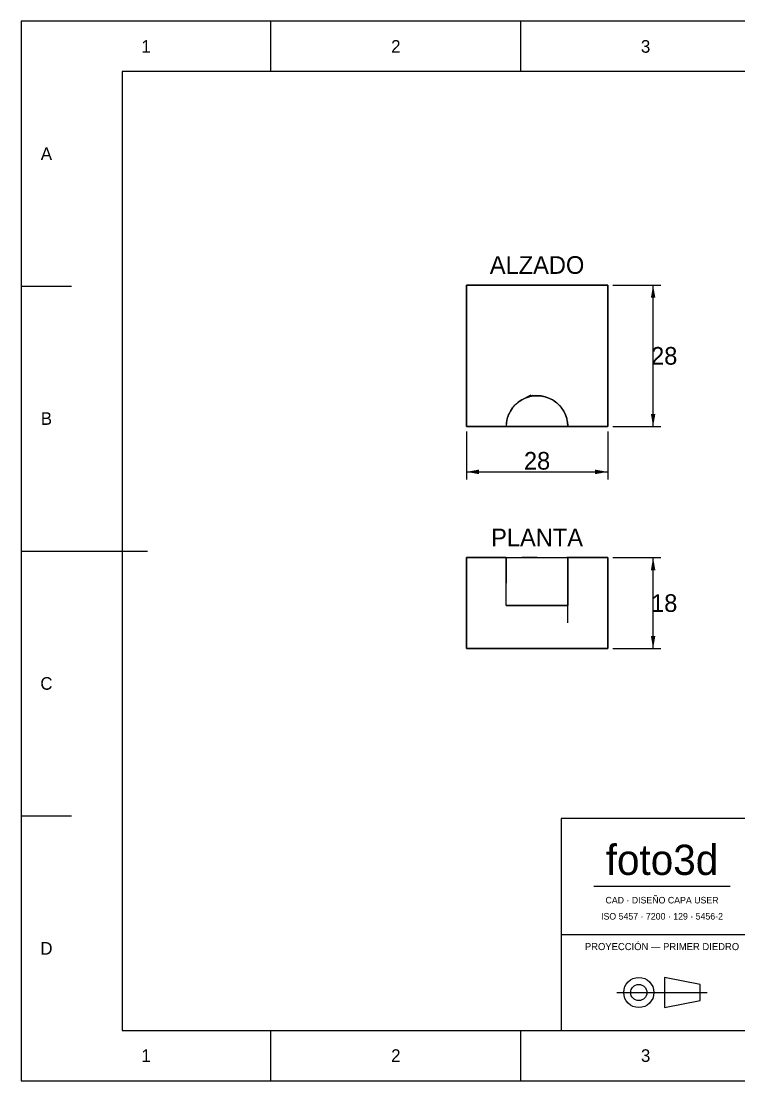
# Model space of a CAD drawing. Extents: x 0 to 297, y 0 to 210.
# Drawn here: x 0 to 142.2, y 0 to 210 of the extents above; entities that cross this region are included whole.
import ezdxf
from ezdxf.enums import TextEntityAlignment as Align

# ---------------------------------------------------------------- set-up
doc = ezdxf.new("R2010")
doc.units = 0
for name, color, linetype in [('COTAS', 7, 'CONTINUOUS'), ('FINA', 7, 'CONTINUOUS'), ('NORMA', 7, 'CONTINUOUS'), ('TEXTO', 7, 'CONTINUOUS'), ('VISIBLE', 7, 'CONTINUOUS')]:
    doc.layers.add(name, color=color, linetype=linetype)

msp = doc.modelspace()

# ---------------------------------------------------------------- linework, layer by layer
at = {"layer": 'COTAS'}
for p, q in [((117.2365, 157.6793), (126.7365, 157.6793)), ((125.2365, 129.6793), (125.2365, 157.6793)), ((88.2365, 128.6793), (88.2365, 119.1793)), ((116.2365, 128.6793), (116.2365, 119.1793)), ((117.2365, 129.6793), (126.7365, 129.6793)), ((88.2365, 120.6793), (116.2365, 120.6793)), ((117.2365, 103.6793), (126.7365, 103.6793)), ((125.2365, 85.6793), (125.2365, 103.6793)), ((117.2365, 85.6793), (126.7365, 85.6793))]:
    msp.add_line(p, q, dxfattribs=at)
for points in [[(125.2365, 157.6793), (125.6865, 155.1793), (124.7865, 155.1793)], [(125.2365, 129.6793), (125.6865, 132.1793), (124.7865, 132.1793)], [(88.2365, 120.6793), (90.7365, 121.1293), (90.7365, 120.2293)], [(116.2365, 120.6793), (113.7365, 121.1293), (113.7365, 120.2293)], [(125.2365, 103.6793), (125.6865, 101.1793), (124.7865, 101.1793)], [(125.2365, 85.6793), (125.6865, 88.1793), (124.7865, 88.1793)]]:
    msp.add_solid(points, dxfattribs=at)
at = {"layer": 'FINA'}
for p, q in [((297, 210), (0, 210)), ((0, 210), (0, 0)), ((49.5, 200), (49.5, 210)), ((99, 200), (99, 210)), ((0, 157.5), (10, 157.5)), ((0, 105), (10, 105)), ((0, 52.5), (10, 52.5)), ((113.5, 38.6), (140.5, 38.6)), ((107, 29), (147, 29)), ((118.03, 17.5), (135.97, 17.5)), ((49.5, 0), (49.5, 10)), ((99, 0), (99, 10)), ((0, 0), (297, 0))]:
    msp.add_line(p, q, dxfattribs=at)
at = {"layer": 'NORMA'}
for p, q in [((287, 200), (20, 200)), ((20, 200), (20, 10)), ((0, 105), (25, 105)), ((287, 52), (107, 52)), ((107, 52), (107, 10)), ((20, 10), (287, 10)), ((107, 10), (287, 10))]:
    msp.add_line(p, q, dxfattribs=at)
at = {"layer": 'TEXTO'}
for p, q in [((134.59, 19.11), (127.46, 20.49)), ((127.46, 20.49), (127.46, 14.51)), ((134.59, 15.89), (134.59, 19.11)), ((127.46, 14.51), (134.59, 15.89))]:
    msp.add_line(p, q, dxfattribs=at)
for radius in [2.99, 1.61]:
    msp.add_circle((122.4, 17.5), radius, dxfattribs=at)
at = {"layer": 'VISIBLE'}
for p, q in [((88.2365, 157.6793), (88.2365, 136.6969)), ((88.2365, 136.6969), (88.2365, 157.6793)), ((88.2365, 157.6793), (88.2365, 157.6793)), ((88.2365, 157.6793), (116.2365, 157.6793)), ((116.2365, 157.6793), (88.2365, 157.6793)), ((116.2365, 134.8617), (116.2365, 157.6793)), ((116.2365, 157.6793), (116.2365, 157.6793)), ((116.2365, 157.6793), (116.2365, 134.8617)), ((88.2365, 136.6969), (88.2365, 136.4115)), ((88.2365, 136.4115), (88.2365, 136.6969)), ((88.2365, 136.4115), (88.2365, 133.861)), ((88.2365, 133.861), (88.2365, 136.4115)), ((98.5231, 134.5188), (97.9232, 133.9927)), ((98.0498, 134.1038), (98.5231, 134.5188)), ((99.1865, 134.9621), (98.5231, 134.5188)), ((98.5231, 134.5188), (98.6632, 134.6124)), ((98.6632, 134.6124), (99.1865, 134.9621)), ((101.0072, 135.8599), (99.1865, 134.9621)), ((99.9022, 135.315), (99.1865, 134.9621)), ((99.1865, 134.9621), (99.3376, 135.0366)), ((99.3376, 135.0366), (99.9022, 135.315)), ((101.4265, 135.8324), (99.9022, 135.315)), ((100.6577, 135.5715), (99.9022, 135.315)), ((99.9022, 135.315), (100.0617, 135.3692)), ((100.0617, 135.3692), (100.6577, 135.5715)), ((101.835, 135.8057), (100.6577, 135.5715)), ((101.4403, 135.7272), (100.6577, 135.5715)), ((100.6577, 135.5715), (100.823, 135.6043)), ((100.823, 135.6043), (101.4403, 135.7272)), ((102.2365, 135.7793), (101.4403, 135.7272)), ((102.2365, 135.7793), (101.4403, 135.7272)), ((101.4403, 135.7272), (101.6084, 135.7382)), ((101.6084, 135.7382), (102.2365, 135.7793)), ((102.2365, 135.7793), (102.4046, 135.7683)), ((103.0328, 135.7272), (102.2365, 135.7793)), ((102.4046, 135.7683), (103.0328, 135.7272)), ((103.0328, 135.7272), (103.198, 135.6943)), ((103.8153, 135.5715), (103.0328, 135.7272)), ((103.198, 135.6943), (103.8153, 135.5715)), ((103.8153, 135.5715), (103.9749, 135.5173)), ((104.5709, 135.315), (103.8153, 135.5715)), ((103.9749, 135.5173), (104.5709, 135.315)), ((104.5709, 135.315), (104.722, 135.2405)), ((105.2865, 134.9621), (104.5709, 135.315)), ((104.722, 135.2405), (105.2865, 134.9621)), ((105.2865, 134.9621), (105.4266, 134.8685)), ((105.95, 134.5188), (105.2865, 134.9621)), ((105.4266, 134.8685), (105.95, 134.5188)), ((105.95, 134.5188), (106.0766, 134.4077)), ((106.5499, 133.9927), (105.95, 134.5188)), ((106.0766, 134.4077), (106.5499, 133.9927)), ((116.2365, 133.1007), (116.2365, 134.8617)), ((116.2365, 134.8617), (116.2365, 133.1007)), ((88.2365, 133.861), (88.2365, 131.7131)), ((88.2365, 131.7131), (88.2365, 133.861)), ((96.9538, 132.7293), (96.6009, 132.0137)), ((96.6754, 132.1648), (96.9538, 132.7293)), ((97.3971, 133.3928), (96.9538, 132.7293)), ((96.9538, 132.7293), (97.0474, 132.8694)), ((97.0474, 132.8694), (97.3971, 133.3928)), ((97.9232, 133.9927), (97.3971, 133.3928)), ((97.3971, 133.3928), (97.5082, 133.5194)), ((97.5082, 133.5194), (97.9232, 133.9927)), ((97.9232, 133.9927), (98.0498, 134.1038)), ((106.5499, 133.9927), (106.661, 133.866)), ((107.076, 133.3928), (106.5499, 133.9927)), ((106.661, 133.866), (107.076, 133.3928)), ((107.076, 133.3928), (107.1696, 133.2527)), ((107.5193, 132.7293), (107.076, 133.3928)), ((107.1696, 133.2527), (107.5193, 132.7293)), ((107.5193, 132.7293), (107.5938, 132.5782)), ((107.8722, 132.0137), (107.5193, 132.7293)), ((107.5938, 132.5782), (107.8722, 132.0137)), ((116.2365, 131.3551), (116.2365, 133.1007)), ((116.2365, 133.1007), (116.2365, 131.3551)), ((88.2365, 131.7131), (88.2365, 129.7965)), ((88.2365, 129.7965), (88.2365, 131.7131)), ((96.1887, 130.4755), (96.1365, 129.6793)), ((96.1476, 129.8474), (96.1887, 130.4755)), ((96.3444, 131.2581), (96.1887, 130.4755)), ((96.1887, 130.4755), (96.2216, 130.6408)), ((96.2216, 130.6408), (96.3444, 131.2581)), ((96.6009, 132.0137), (96.3444, 131.2581)), ((96.3444, 131.2581), (96.3985, 131.4177)), ((96.3985, 131.4177), (96.6009, 132.0137)), ((96.6009, 132.0137), (96.6754, 132.1648)), ((107.8722, 132.0137), (107.9264, 131.8542)), ((108.1287, 131.2581), (107.8722, 132.0137)), ((107.9264, 131.8542), (108.1287, 131.2581)), ((108.4427, 129.6793), (108.1287, 131.2581)), ((108.1287, 131.2581), (108.1616, 131.0929)), ((108.2844, 130.4755), (108.1287, 131.2581)), ((108.1616, 131.0929), (108.2844, 130.4755)), ((108.3365, 129.6793), (108.2844, 130.4755)), ((108.2844, 130.4755), (108.2954, 130.3074)), ((108.3365, 129.6793), (108.2844, 130.4755)), ((108.2954, 130.3074), (108.3365, 129.6793)), ((116.2365, 129.6793), (116.2365, 131.3551)), ((116.2365, 131.3551), (116.2365, 129.6793)), ((88.2365, 129.7965), (88.2365, 129.6793)), ((88.2365, 129.6793), (88.2365, 129.7965)), ((88.2365, 129.6793), (88.2365, 129.6793)), ((88.4742, 129.6793), (88.2365, 129.6793)), ((88.2365, 129.6793), (88.4742, 129.6793)), ((91.2803, 129.6793), (88.4742, 129.6793)), ((88.4742, 129.6793), (91.2803, 129.6793)), ((93.0048, 129.6793), (91.2803, 129.6793)), ((91.2803, 129.6793), (93.0048, 129.6793)), ((94.1405, 129.6793), (93.0048, 129.6793)), ((93.0048, 129.6793), (94.1405, 129.6793)), ((94.9158, 129.6793), (94.1405, 129.6793)), ((94.1405, 129.6793), (94.9158, 129.6793)), ((95.4497, 129.6793), (94.9158, 129.6793)), ((94.9158, 129.6793), (95.4497, 129.6793)), ((95.8085, 129.6793), (95.4497, 129.6793)), ((95.4497, 129.6793), (95.8085, 129.6793)), ((96.0304, 129.6793), (95.8085, 129.6793)), ((95.8085, 129.6793), (96.0304, 129.6793)), ((96.1365, 129.6793), (96.0304, 129.6793)), ((96.0304, 129.6793), (96.1365, 129.6793)), ((96.1365, 129.6793), (96.1476, 129.8474)), ((96.1365, 129.6793), (108.3365, 129.6793)), ((96.1365, 129.6793), (96.1365, 129.6793)), ((96.1365, 129.6793), (103.0143, 129.6793)), ((96.1365, 129.6793), (96.1365, 129.6793)), ((102.2365, 129.6793), (96.1365, 129.6793)), ((108.3365, 129.6793), (102.2365, 129.6793)), ((103.0143, 129.6793), (108.3365, 129.6793)), ((108.4427, 129.6793), (108.3365, 129.6793)), ((108.3365, 129.6793), (108.4427, 129.6793)), ((108.3365, 129.6793), (108.3365, 129.6793)), ((108.3365, 129.6793), (108.3365, 129.6793)), ((108.6646, 129.6793), (108.4427, 129.6793)), ((108.4427, 129.6793), (108.6646, 129.6793)), ((109.0234, 129.6793), (108.6646, 129.6793)), ((108.6646, 129.6793), (109.0234, 129.6793)), ((109.5572, 129.6793), (109.0234, 129.6793)), ((109.0234, 129.6793), (109.5572, 129.6793)), ((110.3326, 129.6793), (109.5572, 129.6793)), ((109.5572, 129.6793), (110.3326, 129.6793)), ((111.4683, 129.6793), (110.3326, 129.6793)), ((110.3326, 129.6793), (111.4683, 129.6793)), ((113.1928, 129.6793), (111.4683, 129.6793)), ((111.4683, 129.6793), (113.1928, 129.6793)), ((115.9989, 129.6793), (113.1928, 129.6793)), ((113.1928, 129.6793), (115.9989, 129.6793)), ((116.2365, 129.6793), (115.9989, 129.6793)), ((115.9989, 129.6793), (116.2365, 129.6793)), ((116.2365, 129.6793), (116.2365, 129.6793)), ((88.2365, 103.6793), (88.2365, 103.6793)), ((88.2365, 85.6793), (88.2365, 103.6793)), ((88.2365, 103.6793), (88.2365, 103.6793)), ((88.2365, 103.6793), (88.2365, 85.6793)), ((88.2365, 103.6793), (88.2365, 103.6793)), ((88.2365, 103.6793), (88.2365, 103.6793)), ((88.2365, 103.6793), (88.2365, 103.6793)), ((88.2365, 103.6793), (88.2365, 103.6793)), ((88.2365, 103.6793), (116.2365, 103.6793)), ((88.4742, 103.6793), (88.2365, 103.6793)), ((91.2803, 103.6793), (88.4742, 103.6793)), ((93.0048, 103.6793), (91.2803, 103.6793)), ((94.1405, 103.6793), (93.0048, 103.6793)), ((94.9158, 103.6793), (94.1405, 103.6793)), ((95.4497, 103.6793), (94.9158, 103.6793)), ((95.8085, 103.6793), (95.4497, 103.6793)), ((96.0304, 103.6793), (95.8085, 103.6793)), ((96.1365, 103.6793), (96.0304, 103.6793)), ((96.1365, 103.6793), (96.1365, 98.6008)), ((96.1365, 94.1793), (96.1365, 103.6793)), ((96.1365, 103.6793), (96.1476, 103.6793)), ((96.1476, 103.6793), (96.1887, 103.6793)), ((96.1887, 103.6793), (96.2216, 103.6793)), ((96.2216, 103.6793), (96.3444, 103.6793)), ((96.3444, 103.6793), (96.3985, 103.6793)), ((96.3985, 103.6793), (96.6009, 103.6793)), ((96.6009, 103.6793), (96.6754, 103.6793)), ((96.6754, 103.6793), (96.9538, 103.6793)), ((96.9538, 103.6793), (97.0474, 103.6793)), ((97.0474, 103.6793), (97.3971, 103.6793)), ((97.3971, 103.6793), (97.5082, 103.6793)), ((97.5082, 103.6793), (97.9232, 103.6793)), ((97.9232, 103.6793), (98.0498, 103.6793)), ((98.0498, 103.6793), (98.5231, 103.6793)), ((98.5231, 103.6793), (98.6632, 103.6793)), ((98.6632, 103.6793), (99.1865, 103.6793)), ((101.0072, 103.6793), (99.1865, 103.6793)), ((99.1865, 103.6793), (99.3376, 103.6793)), ((99.3376, 103.6793), (99.9022, 103.6793)), ((101.4265, 103.6793), (99.9022, 103.6793)), ((99.9022, 103.6793), (100.0617, 103.6793)), ((100.0617, 103.6793), (100.6577, 103.6793)), ((101.835, 103.6793), (100.6577, 103.6793)), ((100.6577, 103.6793), (100.823, 103.6793)), ((100.823, 103.6793), (101.4403, 103.6793)), ((102.2365, 103.6793), (101.4403, 103.6793)), ((101.4403, 103.6793), (101.6084, 103.6793)), ((101.6084, 103.6793), (102.2365, 103.6793)), ((102.2365, 103.6793), (102.4046, 103.6793)), ((102.4046, 103.6793), (103.0328, 103.6793)), ((103.0328, 103.6793), (103.198, 103.6793)), ((103.198, 103.6793), (103.8153, 103.6793)), ((103.8153, 103.6793), (103.9749, 103.6793)), ((103.9749, 103.6793), (104.5709, 103.6793)), ((104.5709, 103.6793), (104.722, 103.6793)), ((104.722, 103.6793), (105.2865, 103.6793)), ((105.2865, 103.6793), (105.4266, 103.6793)), ((105.4266, 103.6793), (105.95, 103.6793)), ((105.95, 103.6793), (106.0766, 103.6793)), ((106.0766, 103.6793), (106.5499, 103.6793)), ((106.5499, 103.6793), (106.661, 103.6793)), ((106.661, 103.6793), (107.076, 103.6793)), ((107.076, 103.6793), (107.1696, 103.6793)), ((107.1696, 103.6793), (107.5193, 103.6793)), ((107.5193, 103.6793), (107.5938, 103.6793)), ((107.5938, 103.6793), (107.8722, 103.6793)), ((107.8722, 103.6793), (107.9264, 103.6793)), ((107.9264, 103.6793), (108.1287, 103.6793)), ((108.4427, 103.6793), (108.1287, 103.6793)), ((108.1287, 103.6793), (108.1616, 103.6793)), ((108.1616, 103.6793), (108.2844, 103.6793)), ((108.3365, 103.6793), (108.2844, 103.6793)), ((108.2844, 103.6793), (108.2954, 103.6793)), ((108.2954, 103.6793), (108.3365, 103.6793)), ((108.4427, 103.6793), (108.3365, 103.6793)), ((108.3365, 90.7579), (108.3365, 103.6793)), ((108.3365, 103.6793), (108.3365, 94.1793)), ((108.6646, 103.6793), (108.4427, 103.6793)), ((109.0234, 103.6793), (108.6646, 103.6793)), ((109.5572, 103.6793), (109.0234, 103.6793)), ((110.3326, 103.6793), (109.5572, 103.6793)), ((111.4683, 103.6793), (110.3326, 103.6793)), ((113.1928, 103.6793), (111.4683, 103.6793)), ((115.9989, 103.6793), (113.1928, 103.6793)), ((116.2365, 103.6793), (115.9989, 103.6793)), ((116.2365, 103.6793), (116.2365, 103.6793)), ((116.2365, 103.6793), (116.2365, 85.6793)), ((116.2365, 103.6793), (116.2365, 103.6793)), ((116.2365, 103.6793), (116.2365, 103.6793)), ((116.2365, 103.6793), (116.2365, 103.6793)), ((116.2365, 85.6793), (116.2365, 103.6793)), ((96.1365, 94.1793), (103.0143, 94.1793)), ((96.1887, 94.1793), (96.1365, 94.1793)), ((102.2365, 94.1793), (96.1365, 94.1793)), ((96.3444, 94.1793), (96.1887, 94.1793)), ((96.6009, 94.1793), (96.3444, 94.1793)), ((96.9538, 94.1793), (96.6009, 94.1793)), ((97.3971, 94.1793), (96.9538, 94.1793)), ((97.9232, 94.1793), (97.3971, 94.1793)), ((98.5231, 94.1793), (97.9232, 94.1793)), ((99.1865, 94.1793), (98.5231, 94.1793)), ((99.9022, 94.1793), (99.1865, 94.1793)), ((100.6577, 94.1793), (99.9022, 94.1793)), ((101.4403, 94.1793), (100.6577, 94.1793)), ((102.2365, 94.1793), (101.4403, 94.1793)), ((103.0328, 94.1793), (102.2365, 94.1793)), ((108.3365, 94.1793), (102.2365, 94.1793)), ((103.0143, 94.1793), (108.3365, 94.1793)), ((103.8153, 94.1793), (103.0328, 94.1793)), ((104.5709, 94.1793), (103.8153, 94.1793)), ((105.2865, 94.1793), (104.5709, 94.1793)), ((105.95, 94.1793), (105.2865, 94.1793)), ((106.5499, 94.1793), (105.95, 94.1793)), ((107.076, 94.1793), (106.5499, 94.1793)), ((107.5193, 94.1793), (107.076, 94.1793)), ((107.8722, 94.1793), (107.5193, 94.1793)), ((108.1287, 94.1793), (107.8722, 94.1793)), ((108.2844, 94.1793), (108.1287, 94.1793)), ((108.3365, 94.1793), (108.2844, 94.1793)), ((88.2365, 85.6793), (88.2365, 85.6793)), ((88.2365, 85.6793), (88.2365, 85.6793)), ((88.2365, 85.6793), (88.2365, 85.6793)), ((88.2365, 85.6793), (88.2365, 85.6793)), ((88.2365, 85.6793), (88.2365, 85.6793)), ((88.2365, 85.6793), (88.2365, 85.6793)), ((116.2365, 85.6793), (88.2365, 85.6793)), ((88.2365, 85.6793), (88.4742, 85.6793)), ((88.4742, 85.6793), (91.2803, 85.6793)), ((91.2803, 85.6793), (93.0048, 85.6793)), ((93.0048, 85.6793), (94.1405, 85.6793)), ((94.1405, 85.6793), (94.9158, 85.6793)), ((94.9158, 85.6793), (95.4497, 85.6793)), ((95.4497, 85.6793), (95.8085, 85.6793)), ((95.8085, 85.6793), (96.0304, 85.6793)), ((96.0304, 85.6793), (96.1365, 85.6793)), ((96.1365, 85.6793), (108.3365, 85.6793)), ((108.3365, 85.6793), (108.4427, 85.6793)), ((108.4427, 85.6793), (108.6646, 85.6793)), ((108.6646, 85.6793), (109.0234, 85.6793)), ((109.0234, 85.6793), (109.5572, 85.6793)), ((109.5572, 85.6793), (110.3326, 85.6793)), ((110.3326, 85.6793), (111.4683, 85.6793)), ((111.4683, 85.6793), (113.1928, 85.6793)), ((113.1928, 85.6793), (115.9989, 85.6793)), ((115.9989, 85.6793), (116.2365, 85.6793)), ((116.2365, 85.6793), (116.2365, 85.6793)), ((116.2365, 85.6793), (116.2365, 85.6793)), ((116.2365, 85.6793), (116.2365, 85.6793)), ((116.2365, 85.6793), (116.2365, 85.6793))]:
    msp.add_line(p, q, dxfattribs=at)

# ---------------------------------------------------------------- texts
at = {"layer": 'COTAS'}
for s, p in [('28', (127.4365, 143.6793)), ('28', (102.2365, 122.8793)), ('18', (127.4365, 94.6793))]:
    msp.add_text(s, height=3.5, dxfattribs=at).set_placement(p, align=Align.MIDDLE_CENTER)
at = {"layer": 'TEXTO'}
for s, height, p in [('1', 2.5, (24.75, 205)), ('2', 2.5, (74.25, 205)), ('3', 2.5, (123.75, 205)), ('A', 2.5, (5, 183.75)), ('ALZADO', 3.5, (102.2365, 161.6793)), ('B', 2.5, (5, 131.25)), ('PLANTA', 3.5, (102.2365, 107.6793)), ('C', 2.5, (5, 78.75)), ('foto3d', 6, (127, 43.8)), ('CAD · DISEÑO CAPA USER', 1.3, (127, 35.8)), ('ISO 5457 · 7200 · 129 · 5456-2', 1.3, (127, 32.6)), ('D', 2.5, (5, 26.25)), ('PROYECCIÓN — PRIMER DIEDRO', 1.4, (127, 26.6)), ('1', 2.5, (24.75, 5)), ('2', 2.5, (74.25, 5)), ('3', 2.5, (123.75, 5))]:
    msp.add_text(s, height=height, dxfattribs=at).set_placement(p, align=Align.MIDDLE_CENTER)

doc.saveas('drawing.dxf')
